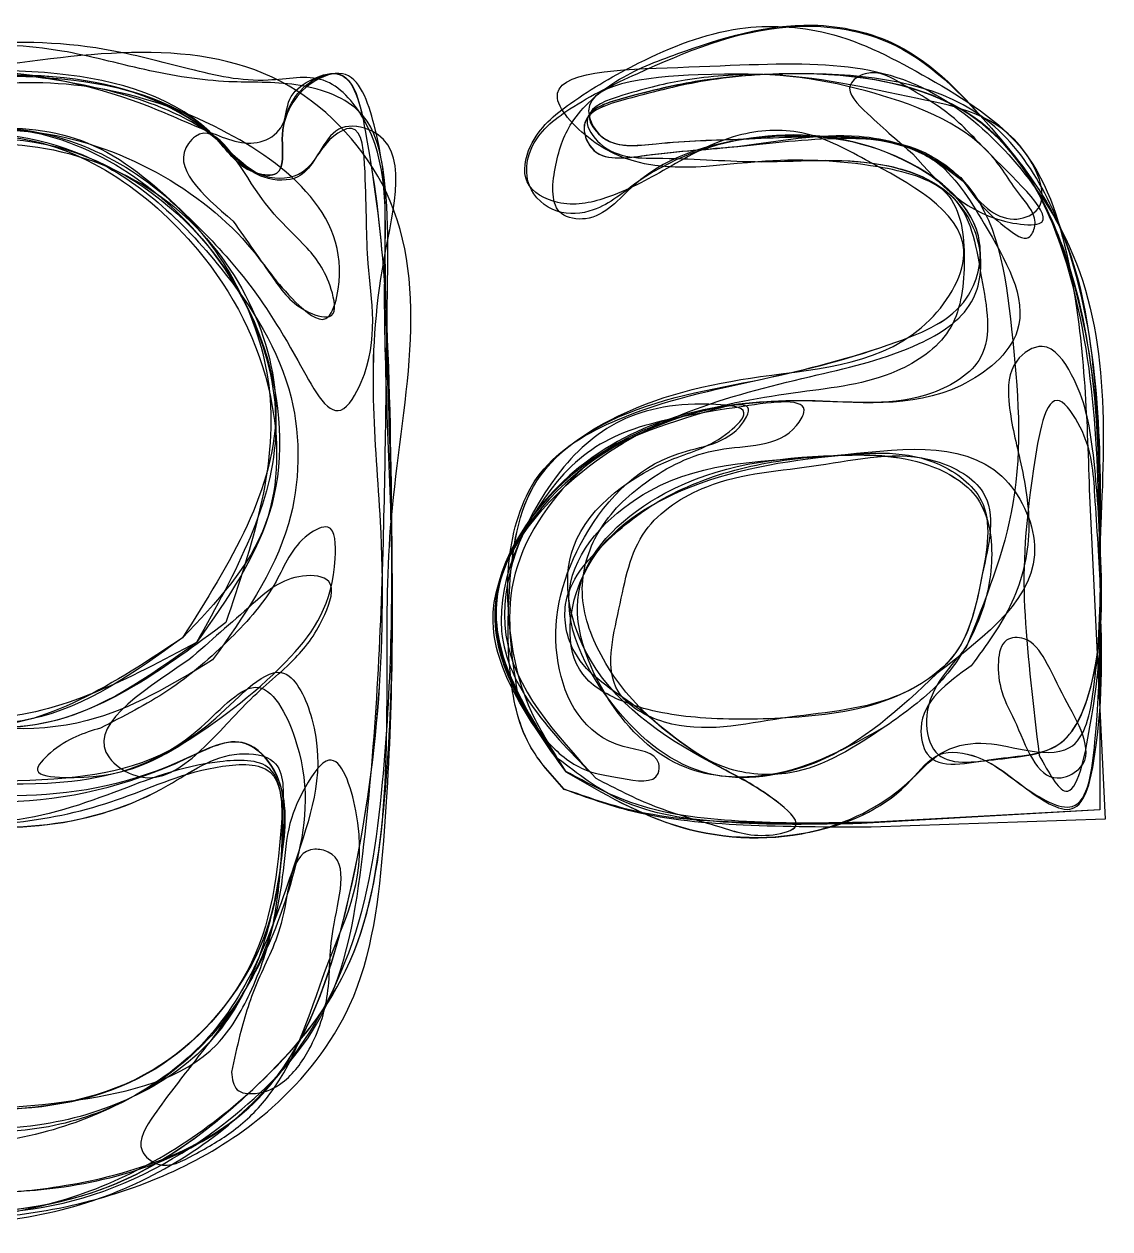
# Model space of a CAD drawing. Extents: x 0.67 to 2.28, y 0.8 to 1.63.
# Drawn here: x 1.0132 to 1.2205, y 0.8002 to 1.0303 of the extents above; entities that cross this region are included whole.
import ezdxf

# ---------------------------------------------------------------- set-up
doc = ezdxf.new("R2010")
doc.units = 0
doc.layers.get('0').update_dxf_attribs({"linetype": 'CONTINUOUS'})

msp = doc.modelspace()

# ---------------------------------------------------------------- linework, layer by layer
at = {"color": 7}
for points in [[(1.182905, 1.00554)], [(1.192093, 1.000996)], [(1.192521, 1.000303)], [(1.053129, 0.992661)], [(1.196037, 0.924479)], [(1.196037, 0.924479)], [(1.196131, 0.9252)], [(1.196131, 0.9252)], [(1.051717, 0.915982)], [(1.043451, 0.913073)], [(1.043451, 0.913073)], [(1.043451, 0.913073)], [(1.046131, 0.912202)], [(1.046131, 0.912202)], [(1.193049, 0.911086)], [(1.044643, 0.908854)], [(1.044643, 0.908854)], [(1.049191, 0.908854)], [(1.049191, 0.908854)], [(1.194053, 0.907736)], [(1.1875, 0.90625)], [(1.10739, 0.902458)], [(1.027756, 0.895829)], [(1.177768, 0.8962)], [(1.177768, 0.8962)], [(1.202697, 0.896526)], [(1.115063, 0.890047)], [(1.207031, 0.890625)], [(1.116616, 0.88755)], [(1.116667, 0.8875)], [(1.116667, 0.8875)], [(1.116667, 0.8875)], [(1.122396, 0.886251)], [(1.122396, 0.886251)], [(1.116353, 0.884156)], [(1.116353, 0.884111)], [(1.045261, 0.831549)], [(1.052816, 0.830114)]]:
    msp.add_lwpolyline(points, close=True, dxfattribs=at)
for points in [[(1.216599, 0.941459), (1.219656, 0.878412), (1.174932, 0.876874)], [(1.218699, 0.934896), (1.218646, 0.880208), (1.173103, 0.877599)], [(1.218699, 0.934896), (1.218646, 0.880208), (1.174427, 0.877817)], [(1.218699, 0.932905), (1.218646, 0.880208), (1.173856, 0.877654)]]:
    msp.add_lwpolyline(points, dxfattribs=at)
for points, knots in [([(1.115063, 0.890047), (1.112915, 0.893582), (1.108259, 0.901248), (1.105565, 0.914875), (1.105205, 0.929833), (1.110373, 0.946313), (1.129653, 0.957402), (1.153635, 0.962196), (1.176095, 0.967705), (1.193814, 0.975153), (1.198058, 0.992833), (1.1798, 1.007802), (1.155006, 1.010334), (1.132707, 1.004783), (1.123203, 0.992269), (1.113551, 0.993758), (1.114321, 1.003546), (1.117331, 1.012419), (1.126359, 1.020329), (1.142074, 1.026331), (1.160349, 1.03202), (1.18314, 1.026936), (1.197584, 1.011212), (1.212284, 0.992825), (1.218199, 0.96593), (1.218515, 0.946306), (1.218699, 0.934896)], [0, 0, 0, 0, 0.012336, 0.026743, 0.040894, 0.057389, 0.075317, 0.103966, 0.130672, 0.146363, 0.157275, 0.178639, 0.205432, 0.23227, 0.243487, 0.248172, 0.256854, 0.266185, 0.277726, 0.290672, 0.316959, 0.333554, 0.357586, 0.378916, 0.403629, 0.437958, 0.437958, 0.437958, 0.437958]), ([(1.116353, 0.884156), (1.113891, 0.886837), (1.108161, 0.893077), (1.105395, 0.907313), (1.105638, 0.92416), (1.108285, 0.943711), (1.128236, 0.958085), (1.153247, 0.961836), (1.176081, 0.967749), (1.193815, 0.975142), (1.198051, 0.992797), (1.179933, 1.007456), (1.1554, 1.010974), (1.134343, 1.004246), (1.123371, 0.994404), (1.114615, 0.99358), (1.108559, 0.999008), (1.109503, 1.008237), (1.118387, 1.015334), (1.134877, 1.023102), (1.1551, 1.031617), (1.181341, 1.028283), (1.197328, 1.01169), (1.212256, 0.992814), (1.21821, 0.965934), (1.218519, 0.946308), (1.218699, 0.934896)], [0, 0, 0, 0, 0.010762, 0.025047, 0.041626, 0.062358, 0.080305, 0.110523, 0.137229, 0.152916, 0.163828, 0.185016, 0.211611, 0.237727, 0.248013, 0.254872, 0.262141, 0.269086, 0.279737, 0.294244, 0.324593, 0.343725, 0.369444, 0.390775, 0.415487, 0.449816, 0.449816, 0.449816, 0.449816]), ([(1.116353, 0.884111), (1.113892, 0.8868), (1.108166, 0.893059), (1.1054, 0.907305), (1.105627, 0.924155), (1.108329, 0.943731), (1.128232, 0.958027), (1.154597, 0.964024), (1.182938, 0.965574), (1.19806, 0.991691), (1.176785, 1.002747), (1.162492, 1.010599), (1.148171, 1.009792), (1.136525, 1.003011), (1.12566, 0.997025), (1.115897, 0.995038), (1.107806, 0.999448), (1.109737, 1.009126), (1.118475, 1.016257), (1.131913, 1.024027), (1.148387, 1.030646), (1.168444, 1.029537), (1.186394, 1.019944), (1.206663, 1.007536), (1.215436, 0.977355), (1.216146, 0.955442), (1.216599, 0.941459)], [0, 0, 0, 0, 0.010779, 0.025083, 0.041664, 0.062382, 0.080416, 0.110466, 0.144567, 0.159389, 0.184826, 0.198085, 0.210285, 0.225234, 0.238225, 0.247397, 0.254424, 0.261292, 0.272489, 0.287647, 0.308036, 0.324696, 0.345868, 0.368909, 0.392903, 0.435214, 0.435214, 0.435214, 0.435214]), ([(0.952528, 0.816857), (0.949372, 0.819543), (0.943867, 0.824228), (0.938298, 0.832099), (0.939303, 0.840456), (0.946578, 0.8426), (0.954034, 0.840719), (0.961364, 0.834218), (0.972633, 0.827755), (0.988646, 0.824165), (1.01061, 0.821828), (1.036933, 0.826367), (1.058802, 0.84913), (1.06335, 0.869974), (1.06188, 0.889277), (1.046302, 0.888763), (1.027146, 0.879266), (0.99352, 0.874397), (0.957403, 0.889347), (0.93028, 0.925607), (0.933444, 0.979139), (0.971626, 1.024112), (1.016841, 1.029232), (1.044297, 1.021767), (1.058033, 1.018551), (1.070882, 1.021521), (1.083011, 1.007589), (1.081198, 0.976396), (1.08416, 0.930857), (1.083241, 0.883479), (1.078855, 0.844165), (1.058617, 0.818579), (1.027295, 0.803415), (0.987523, 0.800001), (0.963976, 0.811343), (0.952528, 0.816857)], [0, 0, 0, 0, 0.012464, 0.021742, 0.027908, 0.034067, 0.041525, 0.05044, 0.062958, 0.080183, 0.099078, 0.129437, 0.156583, 0.187005, 0.196074, 0.205245, 0.22528, 0.26426, 0.300751, 0.337783, 0.392875, 0.447559, 0.501288, 0.51797, 0.533115, 0.54361, 0.554129, 0.581948, 0.633649, 0.692544, 0.724685, 0.749152, 0.786727, 0.826409, 0.863951, 0.863951, 0.863951, 0.863951]), ([(0.952528, 0.816857), (0.949372, 0.819543), (0.943867, 0.824228), (0.938298, 0.832099), (0.939303, 0.840456), (0.946578, 0.8426), (0.954034, 0.840719), (0.961364, 0.834218), (0.972633, 0.827756), (0.988644, 0.824161), (1.010688, 0.82184), (1.037067, 0.826301), (1.059503, 0.849831), (1.062017, 0.870925), (1.063147, 0.890206), (1.050807, 0.891886), (1.032176, 0.877402), (0.991592, 0.873099), (0.948595, 0.902426), (0.932325, 0.950691), (0.946513, 0.995761), (0.978751, 1.025555), (1.013182, 1.02777), (1.036112, 1.021364), (1.051209, 1.018843), (1.064894, 1.019597), (1.082417, 1.01386), (1.081728, 0.978763), (1.083933, 0.939006), (1.083151, 0.891918), (1.07769, 0.85435), (1.060978, 0.824876), (1.030994, 0.803729), (0.98916, 0.798319), (0.964795, 0.810649), (0.952528, 0.816857)], [0, 0, 0, 0, 0.012464, 0.021742, 0.027908, 0.034067, 0.041525, 0.05044, 0.062958, 0.080183, 0.099078, 0.129639, 0.156958, 0.188213, 0.197874, 0.204562, 0.219439, 0.267482, 0.314511, 0.365482, 0.408654, 0.449842, 0.48916, 0.505393, 0.521626, 0.534452, 0.547182, 0.570945, 0.623434, 0.676199, 0.70943, 0.736411, 0.775448, 0.815372, 0.855848, 0.855848, 0.855848, 0.855848]), ([(0.952528, 0.816857), (0.949372, 0.819543), (0.943867, 0.824228), (0.938298, 0.832099), (0.939303, 0.840456), (0.946578, 0.8426), (0.954034, 0.840719), (0.961364, 0.834218), (0.972633, 0.827756), (0.988644, 0.824161), (1.010688, 0.82184), (1.037067, 0.826301), (1.059503, 0.849831), (1.062017, 0.870925), (1.063147, 0.890206), (1.050807, 0.891886), (1.032215, 0.877424), (0.991804, 0.873248), (0.948692, 0.902029), (0.933411, 0.948087), (0.943038, 0.989028), (0.968965, 1.01771), (1.012306, 1.022447), (1.056934, 1.030046), (1.09385, 0.989484), (1.079829, 0.937081), (1.084207, 0.888554), (1.077483, 0.849502), (1.055958, 0.823712), (1.026322, 0.804472), (0.98638, 0.799376), (0.963786, 0.811043), (0.952528, 0.816857)], [0, 0, 0, 0, 0.012464, 0.021742, 0.027908, 0.034067, 0.041525, 0.05044, 0.062958, 0.080183, 0.099078, 0.129639, 0.156958, 0.188213, 0.197874, 0.204562, 0.219439, 0.267324, 0.314265, 0.364673, 0.40228, 0.436724, 0.471935, 0.531244, 0.558651, 0.62099, 0.676858, 0.708326, 0.73584, 0.774959, 0.812506, 0.849797, 0.849797, 0.849797, 0.849797]), ([(0.960937, 0.812825), (0.956902, 0.814741), (0.949505, 0.818252), (0.941183, 0.824891), (0.935741, 0.83369), (0.941412, 0.844371), (0.955209, 0.843502), (0.962001, 0.833682), (0.973139, 0.826561), (0.987837, 0.823943), (1.0095, 0.821955), (1.036305, 0.826001), (1.058972, 0.848973), (1.063384, 0.870294), (1.061823, 0.890034), (1.045549, 0.889614), (1.030187, 0.883216), (1.0098, 0.876329), (0.987985, 0.880004), (0.956338, 0.901258), (0.925581, 0.953107), (0.962046, 1.026795), (1.020763, 1.022619), (1.047316, 1.01006), (1.057424, 1.006298), (1.063321, 1.010802), (1.0632, 1.016359), (1.067516, 1.019783), (1.075842, 1.022632), (1.080129, 1.001571), (1.082679, 0.977396), (1.083514, 0.93195), (1.083691, 0.889074), (1.077689, 0.849535), (1.056953, 0.825356), (1.031656, 0.806061), (0.995571, 0.800949), (0.973137, 0.808641), (0.960938, 0.812825)], [0, 0, 0, 0, 0.013343, 0.024453, 0.031889, 0.042327, 0.052993, 0.06684, 0.076495, 0.092011, 0.110818, 0.142236, 0.169598, 0.200528, 0.209912, 0.219561, 0.240617, 0.263666, 0.28155, 0.304869, 0.376799, 0.440348, 0.507974, 0.522562, 0.532268, 0.537024, 0.542162, 0.547299, 0.552715, 0.564841, 0.594547, 0.63804, 0.694701, 0.726418, 0.753987, 0.78786, 0.819993, 0.858298, 0.858298, 0.858298, 0.858298]), ([(1.116617, 0.88755), (1.109399, 0.897613), (1.095281, 0.917296), (1.122778, 0.953069), (1.1557, 0.961315), (1.181843, 0.967238), (1.195344, 0.975661), (1.196727, 0.988487), (1.190045, 0.999971), (1.173227, 1.004205), (1.150764, 1.004952), (1.128183, 1.000011), (1.108241, 1.021342), (1.15414, 1.022177), (1.184287, 1.025363), (1.221128, 0.984657), (1.219617, 0.95247), (1.218699, 0.932905)], [0, 0, 0, 0, 0.033415, 0.065362, 0.113728, 0.134095, 0.146871, 0.157658, 0.169204, 0.183622, 0.206606, 0.237881, 0.249016, 0.272738, 0.322293, 0.359089, 0.416132, 0.416132, 0.416132, 0.416132]), ([(0.960611, 0.816015), (0.950315, 0.820718), (0.935982, 0.827267), (0.956284, 0.842284), (0.980059, 0.822094), (1.015072, 0.815726), (1.054347, 0.83351), (1.062225, 0.864494), (1.063732, 0.885382), (1.054745, 0.895484), (1.025701, 0.879539), (0.976801, 0.87862), (0.929444, 0.932632), (0.941855, 0.994065), (0.982422, 1.0199), (1.017478, 1.02326), (1.046157, 1.015548), (1.05478, 1.001802), (1.063245, 1.001044), (1.061987, 1.008797), (1.06357, 1.014675), (1.067735, 1.019468), (1.076486, 1.02274), (1.082986, 1.003103), (1.082439, 0.975942), (1.082107, 0.927512), (1.079701, 0.881409), (1.073581, 0.841452), (1.052098, 0.81907), (1.026016, 0.803943), (0.991515, 0.801562), (0.971325, 0.811004), (0.960611, 0.816015)], [0, 0, 0, 0, 0.023246, 0.032363, 0.059738, 0.101509, 0.137838, 0.175657, 0.191013, 0.198757, 0.21033, 0.276963, 0.335025, 0.400769, 0.434799, 0.472605, 0.505545, 0.515504, 0.519363, 0.525933, 0.532423, 0.538522, 0.544556, 0.556024, 0.585774, 0.635849, 0.69557, 0.727772, 0.752487, 0.785653, 0.816618, 0.851636, 0.851636, 0.851636, 0.851636]), ([(0.963542, 0.817099), (0.951836, 0.82186), (0.935324, 0.828576), (0.963502, 0.834793), (0.98399, 0.819699), (1.020374, 0.816409), (1.052408, 0.835114), (1.06528, 0.86568), (1.068489, 0.888017), (1.05842, 0.908601), (1.043244, 0.890212), (1.019226, 0.883346), (0.985577, 0.886957), (0.945926, 0.904126), (0.930985, 0.954059), (0.951752, 1.005079), (0.993039, 1.023161), (1.022087, 1.019502), (1.038093, 1.015538), (1.050431, 1.00906), (1.057219, 1.000314), (1.068835, 1.000919), (1.071043, 1.011871), (1.087667, 1.009081), (1.077242, 0.972442), (1.083594, 0.929507), (1.079859, 0.872302), (1.062088, 0.82032), (1.028072, 0.807967), (1.002325, 0.806766), (0.982774, 0.809836), (0.969907, 0.814695), (0.963542, 0.817099)], [0, 0, 0, 0, 0.023378, 0.03298, 0.066347, 0.101333, 0.134815, 0.170945, 0.194357, 0.207357, 0.220693, 0.247432, 0.285425, 0.318849, 0.371231, 0.421592, 0.472784, 0.491657, 0.509073, 0.521982, 0.53301, 0.540191, 0.551504, 0.557196, 0.581847, 0.631991, 0.706124, 0.747377, 0.786916, 0.804337, 0.825165, 0.845555, 0.845555, 0.845555, 0.845555]), ([(0.960268, 0.813072), (0.956393, 0.814948), (0.949643, 0.818216), (0.941984, 0.825804), (0.942444, 0.834585), (0.947486, 0.840399), (0.955831, 0.840254), (0.965679, 0.828775), (0.990707, 0.822511), (1.020481, 0.823201), (1.04769, 0.829672), (1.057098, 0.845816), (1.061396, 0.858633), (1.062429, 0.872956), (1.063714, 0.885849), (1.054614, 0.895439), (1.037425, 0.885914), (1.014331, 0.881378), (0.983152, 0.885041), (0.9537, 0.900638), (0.937165, 0.93377), (0.936725, 0.971327), (0.952848, 1.006487), (0.987652, 1.01986), (1.019971, 1.021681), (1.046855, 1.014643), (1.054779, 1.001793), (1.063242, 1.001039), (1.062018, 1.008783), (1.063443, 1.014549), (1.067095, 1.019411), (1.075879, 1.022816), (1.080087, 1.001437), (1.082702, 0.977461), (1.083505, 0.931915), (1.083693, 0.889075), (1.077689, 0.849527), (1.056932, 0.825337), (1.031579, 0.805959), (0.995219, 0.801007), (0.972612, 0.808808), (0.960268, 0.813067)], [0, 0, 0, 0, 0.013034, 0.022703, 0.02982, 0.037386, 0.043294, 0.052361, 0.080376, 0.116106, 0.14463, 0.156221, 0.170447, 0.184891, 0.199691, 0.207293, 0.218833, 0.250289, 0.280874, 0.310334, 0.346576, 0.385379, 0.420991, 0.454246, 0.490341, 0.519888, 0.529848, 0.533706, 0.540277, 0.546733, 0.552578, 0.558098, 0.570223, 0.599929, 0.643423, 0.700083, 0.7318, 0.759369, 0.79333, 0.825587, 0.864382, 0.864382, 0.864382, 0.864382]), ([(0.953716, 0.908568), (0.947834, 0.918956), (0.936685, 0.938647), (0.93861, 0.973472), (0.956663, 1.002622), (0.987885, 1.019063), (1.021335, 1.022439), (1.046826, 1.013628), (1.056788, 1.000483), (1.067376, 1.000153), (1.069464, 1.007342), (1.077687, 1.012507), (1.0787, 0.99702), (1.078289, 0.983669), (1.081473, 0.967855), (1.072442, 0.952566), (1.060153, 0.977153), (1.04839, 0.990287), (1.027834, 1.008968), (1.00325, 1.012071), (0.976733, 1.003347), (0.955111, 0.981441), (0.945182, 0.953271), (0.952288, 0.926301), (0.968651, 0.906021), (0.980906, 0.892415), (0.998904, 0.891806), (0.996429, 0.884208), (0.986161, 0.886701), (0.975475, 0.888336), (0.963447, 0.896904), (0.957037, 0.904587), (0.953716, 0.908568)], [0, 0, 0, 0, 0.035175, 0.066671, 0.099357, 0.133643, 0.168555, 0.198447, 0.20944, 0.215867, 0.22517, 0.229889, 0.238547, 0.25613, 0.278803, 0.285389, 0.297924, 0.333044, 0.354992, 0.375388, 0.404649, 0.435539, 0.464894, 0.489708, 0.515822, 0.540675, 0.549652, 0.551679, 0.56139, 0.572834, 0.587404, 0.603069, 0.603069, 0.603069, 0.603069]), ([(0.971354, 0.8126), (0.959016, 0.815217), (0.944051, 0.818391), (0.959056, 0.834524), (0.983572, 0.814925), (1.017024, 0.815562), (1.052952, 0.834544), (1.064279, 0.868079), (1.071835, 0.891112), (1.062413, 0.91146), (1.045179, 0.89053), (1.019749, 0.884689), (0.984868, 0.886278), (0.951525, 0.901726), (0.936931, 0.935037), (0.938281, 0.970355), (0.955749, 1.002451), (0.98792, 1.019003), (1.021428, 1.022486), (1.046588, 1.013541), (1.057232, 1.000341), (1.06883, 1.000909), (1.071044, 1.011872), (1.087666, 1.009079), (1.077242, 0.972446), (1.083602, 0.929466), (1.079827, 0.872369), (1.062121, 0.820125), (1.028313, 0.808644), (1.004087, 0.806526), (0.987215, 0.807754), (0.976436, 0.811047), (0.971354, 0.8126)], [0, 0, 0, 0, 0.024351, 0.029535, 0.056329, 0.094731, 0.130385, 0.169245, 0.195236, 0.205324, 0.22096, 0.251834, 0.289195, 0.322192, 0.356333, 0.39099, 0.425896, 0.460182, 0.495094, 0.524985, 0.536014, 0.543195, 0.554508, 0.5602, 0.584851, 0.634995, 0.709187, 0.750426, 0.789839, 0.80623, 0.824069, 0.839984, 0.839984, 0.839984, 0.839984]), ([(0.953716, 0.908568), (0.9478, 0.918605), (0.936686, 0.937461), (0.939075, 0.971653), (0.95955, 1.004785), (1.003257, 1.022792), (1.047691, 1.016436), (1.077776, 0.992023), (1.070976, 0.971927), (1.062278, 0.979327), (1.051887, 0.995954), (1.014705, 1.017341), (0.965176, 0.999887), (0.943653, 0.959517), (0.952261, 0.926314), (0.968659, 0.906018), (0.980905, 0.892415), (0.998904, 0.891806), (0.996429, 0.884208), (0.986161, 0.886701), (0.975475, 0.888336), (0.963447, 0.896904), (0.957037, 0.904587), (0.953716, 0.908568)], [0, 0, 0, 0, 0.034217, 0.064281, 0.097549, 0.146538, 0.194725, 0.233479, 0.238231, 0.24479, 0.257835, 0.305417, 0.353294, 0.401431, 0.426246, 0.452359, 0.477212, 0.486189, 0.488216, 0.497927, 0.509371, 0.523941, 0.539606, 0.539606, 0.539606, 0.539606]), ([(1.116667, 0.8875), (1.109452, 0.898261), (1.095533, 0.919023), (1.122878, 0.954213), (1.157056, 0.960004), (1.183112, 0.956734), (1.199023, 0.966588), (1.195791, 0.982087), (1.193625, 0.997662), (1.174993, 1.005636), (1.155856, 1.003262), (1.137609, 1.005037), (1.124761, 1.004419), (1.118477, 1.013637), (1.131934, 1.017422), (1.143973, 1.020074), (1.167623, 1.021829), (1.200069, 1.016134), (1.219163, 0.972041), (1.218065, 0.928364), (1.219556, 0.899299), (1.215114, 0.876741), (1.203143, 0.885103), (1.19686, 0.890498), (1.18732, 0.892027), (1.180091, 0.881787), (1.163274, 0.874128), (1.138449, 0.874719), (1.123735, 0.883352), (1.116667, 0.8875)], [0, 0, 0, 0, 0.035104, 0.067727, 0.112069, 0.134531, 0.145931, 0.161043, 0.176613, 0.190621, 0.215475, 0.234263, 0.24653, 0.251568, 0.260534, 0.27584, 0.294824, 0.329617, 0.365903, 0.426118, 0.455187, 0.466487, 0.476668, 0.48732, 0.494401, 0.501637, 0.521809, 0.548106, 0.57242, 0.57242, 0.57242, 0.57242]), ([(1.116667, 0.8875), (1.109572, 0.897701), (1.095848, 0.917433), (1.121278, 0.952696), (1.153052, 0.95936), (1.178111, 0.96192), (1.191436, 0.971006), (1.193214, 0.984338), (1.19201, 0.998849), (1.174133, 1.005489), (1.155755, 1.003291), (1.1376, 1.005035), (1.124764, 1.00442), (1.118489, 1.013609), (1.13176, 1.017416), (1.143651, 1.020109), (1.167284, 1.021612), (1.19933, 1.01785), (1.219659, 0.976129), (1.218434, 0.932349), (1.218995, 0.903224), (1.215938, 0.877155), (1.203036, 0.884928), (1.196873, 0.890533), (1.187317, 0.892019), (1.180093, 0.881793), (1.163273, 0.874124), (1.138449, 0.874719), (1.123735, 0.883353), (1.116667, 0.8875)], [0, 0, 0, 0, 0.03379, 0.06536, 0.10964, 0.128463, 0.141023, 0.153956, 0.167282, 0.180191, 0.204585, 0.223373, 0.23564, 0.240678, 0.24957, 0.264657, 0.283327, 0.318731, 0.352824, 0.409997, 0.443289, 0.456374, 0.466403, 0.477055, 0.484136, 0.491372, 0.511545, 0.537842, 0.562155, 0.562155, 0.562155, 0.562155]), ([(1.116667, 0.8875), (1.109623, 0.89811), (1.09603, 0.918585), (1.12165, 0.953725), (1.157719, 0.960424), (1.187559, 0.955875), (1.207948, 0.97275), (1.197331, 0.990942), (1.188351, 1.005729), (1.169771, 1.010571), (1.151112, 1.006621), (1.135345, 1.006005), (1.122004, 1.003689), (1.118667, 1.013346), (1.131294, 1.016865), (1.143967, 1.020083), (1.167372, 1.021807), (1.199056, 1.016335), (1.21869, 0.975331), (1.218915, 0.936299), (1.218561, 0.908225), (1.215263, 0.890382), (1.203918, 0.891419), (1.196221, 0.893641), (1.187876, 0.891758), (1.180026, 0.882588), (1.163491, 0.873862), (1.138457, 0.874751), (1.123743, 0.88336), (1.116667, 0.8875)], [0, 0, 0, 0, 0.034737, 0.067034, 0.109672, 0.140115, 0.155116, 0.176476, 0.192087, 0.206991, 0.229899, 0.247834, 0.258303, 0.262896, 0.272295, 0.287844, 0.306906, 0.341196, 0.376073, 0.431524, 0.455169, 0.467112, 0.475768, 0.48415, 0.492108, 0.499403, 0.519698, 0.546009, 0.570382, 0.570382, 0.570382, 0.570382]), ([(1.192093, 1.000996), (1.189423, 1.002941), (1.182613, 1.007901), (1.167727, 1.009316), (1.150911, 1.00828), (1.136467, 1.007982), (1.12433, 1.006349), (1.117118, 1.018891), (1.150471, 1.021859), (1.170595, 1.019458), (1.195713, 1.010515), (1.202516, 0.998313), (1.207157, 0.993218), (1.204869, 0.988317), (1.200119, 0.991827), (1.196133, 0.995178), (1.193506, 0.998961), (1.192093, 1.000996)], [0, 0, 0, 0, 0.009776, 0.024937, 0.043286, 0.059989, 0.070661, 0.074859, 0.097149, 0.129297, 0.156274, 0.166008, 0.172174, 0.174618, 0.178841, 0.185035, 0.192248, 0.192248, 0.192248, 0.192248]), ([(1.193049, 0.911086), (1.196726, 0.920237), (1.204616, 0.93987), (1.20225, 0.970411), (1.198696, 0.997043), (1.182821, 1.007963), (1.16753, 1.009068), (1.149829, 1.006803), (1.135189, 1.005919), (1.121931, 1.00372), (1.118691, 1.013354), (1.131281, 1.016861), (1.143969, 1.020085), (1.167329, 1.0218), (1.198723, 1.016402), (1.218698, 0.976161), (1.218409, 0.938328), (1.219191, 0.908822), (1.212755, 0.89101), (1.199754, 0.890186), (1.187031, 0.888096), (1.184155, 0.901133), (1.189347, 0.906944), (1.193049, 0.911086)], [0, 0, 0, 0, 0.029086, 0.062406, 0.092396, 0.102538, 0.117539, 0.137284, 0.155039, 0.165406, 0.169991, 0.17939, 0.194939, 0.214001, 0.248141, 0.282631, 0.336753, 0.360636, 0.373827, 0.386291, 0.398233, 0.404553, 0.42024, 0.42024, 0.42024, 0.42024]), ([(1.192521, 1.000303), (1.189802, 1.002392), (1.182984, 1.007631), (1.167855, 1.009313), (1.15104, 1.008269), (1.136238, 1.008027), (1.124723, 1.006269), (1.119273, 1.01408), (1.130143, 1.017636), (1.139769, 1.020035), (1.159643, 1.021606), (1.181284, 1.01637), (1.2029, 1.012452), (1.209748, 0.99516), (1.201754, 0.992339), (1.196407, 0.9951), (1.193922, 0.998427), (1.192521, 1.000303)], [0, 0, 0, 0, 0.010145, 0.025437, 0.043938, 0.06064, 0.071312, 0.075511, 0.083132, 0.095381, 0.110235, 0.140111, 0.163046, 0.17447, 0.179042, 0.184447, 0.191434, 0.191434, 0.191434, 0.191434]), ([(1.182905, 1.00554), (1.180271, 1.007794), (1.176185, 1.011291), (1.169114, 1.018183), (1.175329, 1.022271), (1.182089, 1.018113), (1.190723, 1.013096), (1.197331, 1.005315), (1.212637, 0.991304), (1.194259, 0.992714), (1.188028, 0.999753), (1.182905, 1.00554)], [0, 0, 0, 0, 0.01159, 0.017981, 0.021508, 0.029197, 0.039515, 0.050778, 0.066655, 0.071682, 0.094915, 0.094915, 0.094915, 0.094915]), ([(1.051717, 0.915982), (1.056642, 0.930675), (1.065953, 0.958454), (1.045621, 0.99948), (1.008209, 1.015568), (0.975918, 1.00111), (0.956263, 0.978884), (0.941737, 0.943884), (0.967876, 0.905893), (1.014953, 0.888629), (1.040044, 0.907297), (1.051717, 0.915982)], [0, 0, 0, 0, 0.044845, 0.084787, 0.125435, 0.152802, 0.184834, 0.214105, 0.258238, 0.305711, 0.347008, 0.347008, 0.347008, 0.347008]), ([(1.046131, 0.912202), (1.053524, 0.925512), (1.068281, 0.952077), (1.048099, 0.996335), (1.009408, 1.016198), (0.975892, 1.001082), (0.956217, 0.978831), (0.94243, 0.94528), (0.963513, 0.908113), (1.007051, 0.891341), (1.033164, 0.90528), (1.046131, 0.912202)], [0, 0, 0, 0, 0.043351, 0.086525, 0.130434, 0.157802, 0.189834, 0.219105, 0.259766, 0.30265, 0.344954, 0.344954, 0.344954, 0.344954]), ([(1.053129, 0.992661), (1.047174, 0.997819), (1.040559, 1.003546), (1.04968, 1.012849), (1.057422, 0.99634), (1.066386, 0.989016), (1.071621, 0.982158), (1.073238, 0.973383), (1.064973, 0.975744), (1.060102, 0.982723), (1.055709, 0.988984), (1.053129, 0.992661)], [0, 0, 0, 0, 0.017145, 0.019042, 0.03561, 0.048719, 0.058342, 0.063317, 0.067762, 0.077101, 0.090393, 0.090393, 0.090393, 0.090393]), ([(1.049191, 0.908854), (1.055053, 0.91709), (1.065666, 0.932), (1.066331, 0.961133), (1.050536, 0.986082), (1.027567, 1.007729), (0.993631, 1.011741), (0.965719, 0.995525), (0.948432, 0.9687), (0.947479, 0.937734), (0.962154, 0.909134), (0.99232, 0.896828), (1.023932, 0.893543), (1.041434, 0.904152), (1.049191, 0.908854)], [0, 0, 0, 0, 0.029756, 0.053875, 0.082031, 0.116113, 0.145165, 0.177624, 0.207725, 0.237149, 0.266843, 0.297603, 0.331019, 0.357618, 0.357618, 0.357618, 0.357618]), ([(1.049191, 0.908854), (1.055053, 0.91709), (1.065666, 0.932), (1.066331, 0.961133), (1.050536, 0.986082), (1.027567, 1.007729), (0.993631, 1.011741), (0.965719, 0.995525), (0.948432, 0.9687), (0.947479, 0.937734), (0.962154, 0.909134), (0.99232, 0.896828), (1.023932, 0.893543), (1.041434, 0.904152), (1.049191, 0.908854)], [0, 0, 0, 0, 0.029756, 0.053875, 0.082031, 0.116113, 0.145165, 0.177624, 0.207725, 0.237149, 0.266843, 0.297603, 0.331019, 0.357618, 0.357618, 0.357618, 0.357618]), ([(1.046131, 0.912202), (1.052024, 0.920562), (1.063753, 0.9372), (1.061455, 0.969425), (1.044163, 0.996456), (1.014407, 1.01165), (0.979912, 1.004816), (0.960991, 0.981725), (0.948968, 0.960582), (0.950032, 0.939817), (0.963485, 0.919515), (0.984179, 0.898149), (1.019469, 0.892998), (1.037087, 0.905688), (1.046131, 0.912202)], [0, 0, 0, 0, 0.029897, 0.059503, 0.09037, 0.122997, 0.15348, 0.187671, 0.209324, 0.224781, 0.247133, 0.280845, 0.311562, 0.34396, 0.34396, 0.34396, 0.34396]), ([(1.043451, 0.913073), (1.05242, 0.927283), (1.069842, 0.954885), (1.044216, 1.00321), (0.997222, 1.012083), (0.961779, 0.990952), (0.948019, 0.955873), (0.959235, 0.921877), (0.983317, 0.898254), (1.017151, 0.894102), (1.034301, 0.906473), (1.043451, 0.913073)], [0, 0, 0, 0, 0.047274, 0.091828, 0.138629, 0.174525, 0.20745, 0.243457, 0.275493, 0.304165, 0.33696, 0.33696, 0.33696, 0.33696]), ([(1.043451, 0.913073), (1.05242, 0.927283), (1.069842, 0.954885), (1.044216, 1.00321), (0.997222, 1.012083), (0.961779, 0.990952), (0.948019, 0.955873), (0.959235, 0.921877), (0.983317, 0.898254), (1.017151, 0.894102), (1.034301, 0.906473), (1.043451, 0.913073)], [0, 0, 0, 0, 0.047274, 0.091828, 0.138629, 0.174525, 0.20745, 0.243457, 0.275493, 0.304165, 0.33696, 0.33696, 0.33696, 0.33696]), ([(1.043451, 0.913073), (1.049874, 0.919843), (1.062076, 0.932705), (1.061805, 0.962338), (1.046607, 0.991691), (1.011944, 1.015868), (0.966672, 0.998798), (0.950903, 0.954722), (0.962639, 0.910363), (1.006304, 0.888449), (1.030403, 0.904424), (1.043451, 0.913073)], [0, 0, 0, 0, 0.026981, 0.051259, 0.082617, 0.12491, 0.164353, 0.208399, 0.253656, 0.290738, 0.334521, 0.334521, 0.334521, 0.334521]), ([(1.194053, 0.907736), (1.196932, 0.911626), (1.202601, 0.919287), (1.205985, 0.933438), (1.203705, 0.946504), (1.200894, 0.956936), (1.201188, 0.965793), (1.208664, 0.970596), (1.215383, 0.960829), (1.217727, 0.947806), (1.218983, 0.9275), (1.219341, 0.909051), (1.212476, 0.890595), (1.199031, 0.890605), (1.185707, 0.887239), (1.183219, 0.899994), (1.189414, 0.904421), (1.194053, 0.907736)], [0, 0, 0, 0, 0.014421, 0.028396, 0.042177, 0.053583, 0.061314, 0.066943, 0.074725, 0.089445, 0.109366, 0.133966, 0.147283, 0.160362, 0.173066, 0.178184, 0.193437, 0.193437, 0.193437, 0.193437]), ([(1.122396, 0.886251), (1.113893, 0.894924), (1.097147, 0.912007), (1.116293, 0.951012), (1.135526, 0.955219), (1.164336, 0.959307), (1.158174, 0.949205), (1.145285, 0.950526), (1.132148, 0.943749), (1.122149, 0.934266), (1.118462, 0.9215), (1.123189, 0.908533), (1.132285, 0.897181), (1.145247, 0.888346), (1.154005, 0.884458), (1.162814, 0.876938), (1.153421, 0.874479), (1.145449, 0.877307), (1.133555, 0.880433), (1.126093, 0.884324), (1.122396, 0.886251)], [0, 0, 0, 0, 0.033361, 0.065705, 0.102293, 0.113936, 0.116747, 0.132343, 0.147674, 0.160608, 0.17266, 0.185091, 0.200259, 0.216387, 0.229202, 0.23519, 0.239824, 0.250306, 0.26307, 0.275602, 0.275602, 0.275602, 0.275602]), ([(1.122396, 0.886251), (1.11455, 0.894817), (1.098932, 0.91187), (1.113371, 0.947744), (1.131932, 0.959374), (1.152661, 0.95698), (1.145395, 0.949758), (1.133609, 0.947042), (1.1136, 0.933319), (1.120006, 0.903441), (1.141369, 0.890446), (1.154072, 0.884409), (1.162818, 0.876921), (1.153418, 0.874488), (1.145451, 0.877303), (1.133555, 0.880435), (1.126093, 0.884324), (1.122396, 0.886251)], [0, 0, 0, 0, 0.032316, 0.064337, 0.097561, 0.103135, 0.107731, 0.119508, 0.144936, 0.166859, 0.198813, 0.211576, 0.217531, 0.222174, 0.232656, 0.24542, 0.257952, 0.257952, 0.257952, 0.257952]), ([(1.10739, 0.902458), (1.106178, 0.910192), (1.103709, 0.925937), (1.120133, 0.94825), (1.132592, 0.953056), (1.153318, 0.959209), (1.148308, 0.95003), (1.133194, 0.94919), (1.117754, 0.932448), (1.112199, 0.909291), (1.121357, 0.891823), (1.13464, 0.891405), (1.134374, 0.884966), (1.126251, 0.886459), (1.119199, 0.88753), (1.111774, 0.893879), (1.108886, 0.899531), (1.10739, 0.902458)], [0, 0, 0, 0, 0.022956, 0.046728, 0.070941, 0.080742, 0.083336, 0.096984, 0.12246, 0.145451, 0.165678, 0.173193, 0.175064, 0.182125, 0.189983, 0.199203, 0.209102, 0.209102, 0.209102, 0.209102]), ([(1.207031, 0.890625), (1.205912, 0.899982), (1.203624, 0.919109), (1.204227, 0.936076), (1.208772, 0.962917), (1.217084, 0.95065), (1.217697, 0.939013), (1.219265, 0.918373), (1.218484, 0.904056), (1.213451, 0.8789), (1.208843, 0.887316), (1.207031, 0.890625)], [0, 0, 0, 0, 0.02687, 0.054927, 0.068816, 0.075176, 0.088571, 0.106966, 0.132819, 0.145985, 0.154513, 0.154513, 0.154513, 0.154513]), ([(1.1875, 0.90625), (1.197066, 0.913569), (1.211179, 0.924368), (1.197853, 0.952264), (1.165365, 0.946456), (1.135987, 0.947306), (1.111854, 0.923852), (1.124135, 0.899175), (1.142606, 0.88431), (1.16836, 0.888201), (1.18046, 0.899612), (1.1875, 0.90625)], [0, 0, 0, 0, 0.030768, 0.045397, 0.077741, 0.113479, 0.136549, 0.162018, 0.183902, 0.20448, 0.233105, 0.233105, 0.233105, 0.233105]), ([(1.196037, 0.924479), (1.19707, 0.92981), (1.198839, 0.938943), (1.185454, 0.949144), (1.164647, 0.947943), (1.14015, 0.943945), (1.118282, 0.929412), (1.115686, 0.906919), (1.129496, 0.899471), (1.143183, 0.897277), (1.160793, 0.897563), (1.178035, 0.899781), (1.192966, 0.90943), (1.194989, 0.919343), (1.196037, 0.924479)], [0, 0, 0, 0, 0.014858, 0.025457, 0.044752, 0.075422, 0.100017, 0.119103, 0.12878, 0.143439, 0.16097, 0.18129, 0.195348, 0.210459, 0.210459, 0.210459, 0.210459]), ([(1.196037, 0.924479), (1.19707, 0.92981), (1.198839, 0.938943), (1.185454, 0.949144), (1.164647, 0.947943), (1.14015, 0.943945), (1.118282, 0.929412), (1.115686, 0.906919), (1.129496, 0.899471), (1.143183, 0.897277), (1.160793, 0.897563), (1.178035, 0.899781), (1.192966, 0.90943), (1.194989, 0.919343), (1.196037, 0.924479)], [0, 0, 0, 0, 0.014858, 0.025457, 0.044752, 0.075422, 0.100017, 0.119103, 0.12878, 0.143439, 0.16097, 0.18129, 0.195348, 0.210459, 0.210459, 0.210459, 0.210459]), ([(1.196131, 0.9252), (1.197499, 0.930983), (1.199791, 0.940679), (1.183456, 0.949979), (1.165166, 0.945286), (1.145629, 0.944459), (1.129689, 0.934147), (1.127102, 0.918966), (1.123073, 0.903006), (1.139489, 0.893806), (1.157732, 0.89844), (1.177319, 0.89933), (1.193152, 0.90951), (1.19511, 0.91982), (1.196131, 0.9252)], [0, 0, 0, 0, 0.01568, 0.026289, 0.048885, 0.070607, 0.08506, 0.100833, 0.116513, 0.127121, 0.149717, 0.17144, 0.185892, 0.201665, 0.201665, 0.201665, 0.201665]), ([(1.196131, 0.9252), (1.197499, 0.930983), (1.199791, 0.940679), (1.183456, 0.949979), (1.165166, 0.945286), (1.145629, 0.944459), (1.129689, 0.934147), (1.127102, 0.918966), (1.123073, 0.903006), (1.139489, 0.893806), (1.157732, 0.89844), (1.177319, 0.89933), (1.193152, 0.90951), (1.19511, 0.91982), (1.196131, 0.9252)], [0, 0, 0, 0, 0.01568, 0.026289, 0.048885, 0.070607, 0.08506, 0.100833, 0.116513, 0.127121, 0.149717, 0.17144, 0.185892, 0.201665, 0.201665, 0.201665, 0.201665]), ([(1.177768, 0.8962), (1.181346, 0.898737), (1.188579, 0.903866), (1.195648, 0.915076), (1.198702, 0.927338), (1.197051, 0.940456), (1.183857, 0.948064), (1.168177, 0.948322), (1.150944, 0.946297), (1.13555, 0.940741), (1.123935, 0.931695), (1.115091, 0.921455), (1.118013, 0.907368), (1.132049, 0.899529), (1.143676, 0.887465), (1.162662, 0.886106), (1.171948, 0.892311), (1.177768, 0.8962)], [0, 0, 0, 0, 0.01307, 0.026428, 0.038534, 0.051068, 0.062395, 0.080416, 0.097574, 0.114447, 0.128399, 0.142266, 0.151575, 0.167199, 0.188077, 0.200231, 0.220631, 0.220631, 0.220631, 0.220631]), ([(1.177768, 0.8962), (1.181346, 0.898737), (1.188579, 0.903866), (1.195648, 0.915075), (1.198702, 0.927339), (1.197052, 0.94045), (1.183852, 0.948088), (1.162807, 0.948199), (1.13782, 0.945306), (1.11455, 0.924608), (1.123073, 0.900833), (1.137528, 0.886826), (1.158712, 0.885509), (1.170609, 0.892184), (1.177768, 0.8962)], [0, 0, 0, 0, 0.01307, 0.026428, 0.038534, 0.051068, 0.062395, 0.080416, 0.113628, 0.137558, 0.160271, 0.179495, 0.195526, 0.219746, 0.219746, 0.219746, 0.219746]), ([(1.027756, 0.895829), (1.032155, 0.89806), (1.04124, 0.902668), (1.052388, 0.912318), (1.061604, 0.922668), (1.064519, 0.931501), (1.072625, 0.935746), (1.073055, 0.92099), (1.064378, 0.907898), (1.04392, 0.892249), (1.030187, 0.885461), (1.013947, 0.88687), (1.020313, 0.89357), (1.02464, 0.894883), (1.027756, 0.895829)], [0, 0, 0, 0, 0.014726, 0.030419, 0.044211, 0.055078, 0.05911, 0.065267, 0.085831, 0.11183, 0.135874, 0.141122, 0.14526, 0.155904, 0.155904, 0.155904, 0.155904]), ([(1.044643, 0.908854), (1.048688, 0.912392), (1.055495, 0.918345), (1.06355, 0.925528), (1.073228, 0.92466), (1.070201, 0.915544), (1.064839, 0.908378), (1.052455, 0.898938), (1.040353, 0.881632), (1.022875, 0.894396), (1.034859, 0.902356), (1.044643, 0.908854)], [0, 0, 0, 0, 0.016134, 0.027148, 0.032278, 0.038601, 0.048622, 0.061187, 0.087076, 0.092494, 0.116583, 0.116583, 0.116583, 0.116583]), ([(1.044643, 0.908854), (1.048688, 0.912392), (1.055495, 0.918345), (1.06355, 0.925528), (1.073228, 0.92466), (1.070201, 0.915544), (1.064839, 0.908378), (1.052455, 0.898938), (1.040353, 0.881632), (1.022875, 0.894395), (1.034859, 0.902355), (1.044643, 0.908854)], [0, 0, 0, 0, 0.016134, 0.027148, 0.032278, 0.038601, 0.048622, 0.061187, 0.087076, 0.092494, 0.116583, 0.116583, 0.116583, 0.116583]), ([(1.202697, 0.896526), (1.201636, 0.898595), (1.199677, 0.902417), (1.198896, 0.907859), (1.199926, 0.913141), (1.205314, 0.913335), (1.208908, 0.908004), (1.212042, 0.90052), (1.218894, 0.889869), (1.207778, 0.884039), (1.204888, 0.891141), (1.202697, 0.896526)], [0, 0, 0, 0, 0.006864, 0.012679, 0.016994, 0.020353, 0.026003, 0.034331, 0.047811, 0.052044, 0.06532, 0.06532, 0.06532, 0.06532]), ([(1.045261, 0.831549), (1.048289, 0.835415), (1.054255, 0.843031), (1.060383, 0.855235), (1.062635, 0.866626), (1.063272, 0.876671), (1.066037, 0.883656), (1.072689, 0.893509), (1.080519, 0.870248), (1.07066, 0.852899), (1.064811, 0.829778), (1.05344, 0.818683), (1.046395, 0.814691), (1.03971, 0.811069), (1.033925, 0.815817), (1.039239, 0.823887), (1.042947, 0.828605), (1.045261, 0.831549)], [0, 0, 0, 0, 0.014729, 0.029018, 0.040337, 0.049632, 0.05826, 0.065036, 0.075998, 0.105196, 0.133415, 0.142762, 0.151654, 0.158712, 0.16273, 0.16996, 0.181962, 0.181962, 0.181962, 0.181962]), ([(1.173103, 0.877599), (1.164343, 0.877429), (1.148963, 0.87713), (1.128163, 0.879976), (1.118937, 0.887069), (1.115063, 0.890047)], [0, 0, 0, 0, 0.026435, 0.046416, 0.060878, 0.060878, 0.060878, 0.060878]), ([(1.173856, 0.877654), (1.165792, 0.877619), (1.150793, 0.877555), (1.130893, 0.879833), (1.120675, 0.885356), (1.116616, 0.88755)], [0, 0, 0, 0, 0.024271, 0.04514, 0.058889, 0.058889, 0.058889, 0.058889]), ([(1.174427, 0.877817), (1.166384, 0.877695), (1.151357, 0.877467), (1.131593, 0.878798), (1.120662, 0.882641), (1.116353, 0.884156)], [0, 0, 0, 0, 0.024172, 0.04516, 0.058819, 0.058819, 0.058819, 0.058819]), ([(1.174932, 0.876874), (1.166801, 0.8769), (1.151613, 0.87695), (1.131689, 0.878598), (1.120685, 0.882553), (1.116353, 0.884111)], [0, 0, 0, 0, 0.02443, 0.045635, 0.059402, 0.059402, 0.059402, 0.059402]), ([(1.052816, 0.830114), (1.053312, 0.832478), (1.054565, 0.838437), (1.057796, 0.848569), (1.063614, 0.858437), (1.064074, 0.87384), (1.076009, 0.871371), (1.071057, 0.85707), (1.071947, 0.845627), (1.068571, 0.835115), (1.06352, 0.828195), (1.058286, 0.825729), (1.053246, 0.826141), (1.052959, 0.828793), (1.052816, 0.830114)], [0, 0, 0, 0, 0.007277, 0.01835, 0.030877, 0.045548, 0.04819, 0.062977, 0.0754, 0.086473, 0.094663, 0.100217, 0.103769, 0.107294, 0.107294, 0.107294, 0.107294])]:
    msp.add_open_spline(points, degree=3, knots=knots, dxfattribs=at)

doc.saveas('drawing.dxf')
